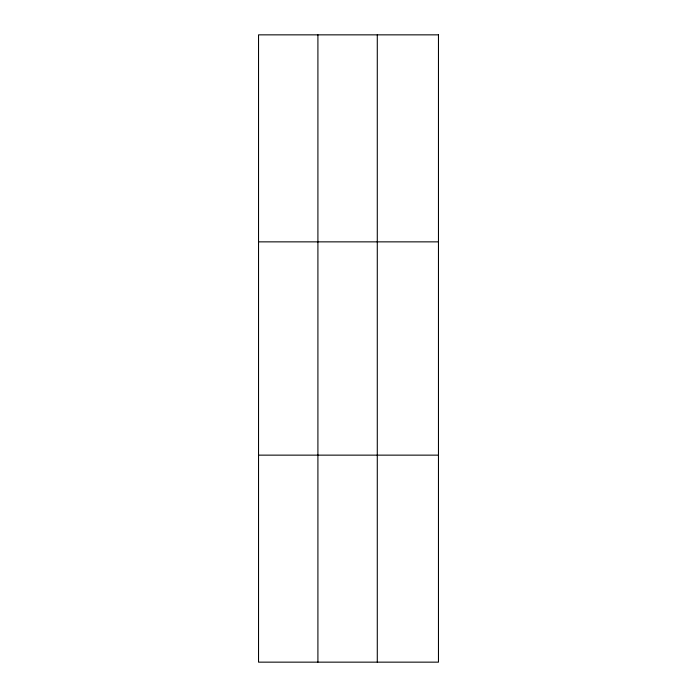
<?xml version="1.0" encoding="UTF-8"?>
<svg xmlns="http://www.w3.org/2000/svg" width="697" height="697" viewBox="0 0 697 697"><rect width="100%" height="100%" fill="white"/><g stroke="black" fill="none" stroke-linecap="round" stroke-linejoin="round"><path stroke-width="1.05" d="M317.91 34.85L317.91 662.15M377.286 34.85L377.286 662.15M258.535 241.859L438.465 241.859M258.535 455.141L438.465 455.141M438.465 34.85L438.465 662.15L258.535 662.15L258.535 34.85L438.465 34.85"/></g></svg>
